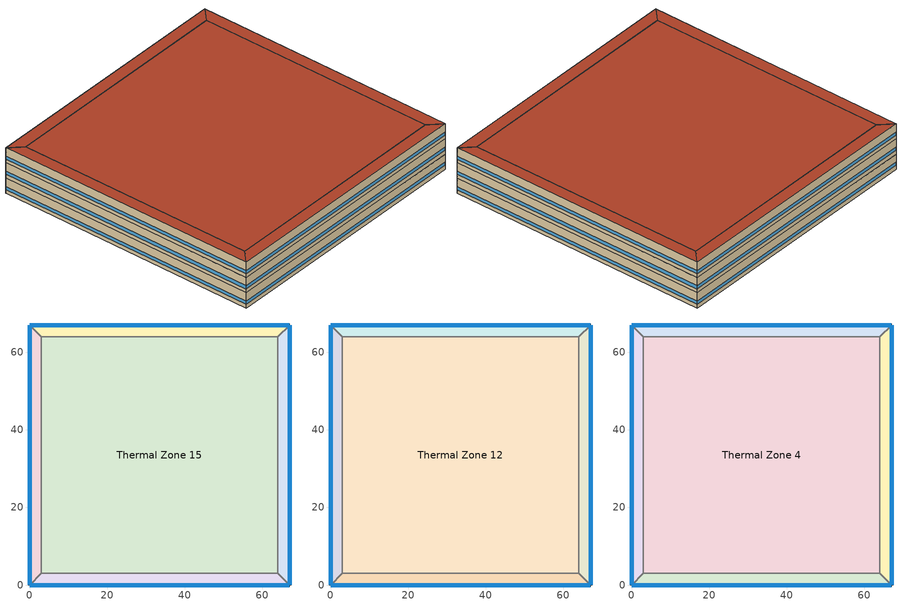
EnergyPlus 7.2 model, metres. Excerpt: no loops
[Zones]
Thermal Zone 15
 floor ground (000_ExtSlabCarpet_4in_ClimateZone 1-8): 3,3 3,64.08 64.08,64.08 64.08,3 z0
 wall to Thermal Zone 8 (000_Interior Wall): 64.08,3 64.08,64.08 z0:4
 wall to Thermal Zone 11 (000_Interior Wall): 3,64.08 3,3 z0:4
 wall to Thermal Zone 9 (000_Interior Wall): 3,3 64.08,3 z0:4
 wall to Thermal Zone 2 (000_Interior Wall): 64.08,64.08 3,64.08 z0:4
Thermal Zone 8
 floor ground (000_ExtSlabCarpet_4in_ClimateZone 1-8): 67.08,67.08 67.08,0 64.08,3 64.08,64.08 z0
 wall outside (ASHRAE_189.1-2009_ExtWall_SteelFrame_ClimateZone 4-8): 67.08,0 67.08,67.08 z0:4
 wall to Thermal Zone 9 (000_Interior Wall): 64.08,3 67.08,0 z0:4
 wall to Thermal Zone 2 (000_Interior Wall): 67.08,67.08 64.08,64.08 z0:4
 window (ASHRAE_189.1-2009_ExtWindow_ClimateZone 4-5): 67.08,0.03 67.08,67.06 z1:1.8
Thermal Zone 11
 floor ground (000_ExtSlabCarpet_4in_ClimateZone 1-8): 0,0 0,67.08 3,64.08 3,3 z0
 wall outside (ASHRAE_189.1-2009_ExtWall_SteelFrame_ClimateZone 4-8): 0,67.08 0,0 z0:4
 wall to Thermal Zone 2 (000_Interior Wall): 3,64.08 0,67.08 z0:4
 wall to Thermal Zone 9 (000_Interior Wall): 0,0 3,3 z0:4
 window (ASHRAE_189.1-2009_ExtWindow_ClimateZone 4-5): 0,67.06 0,0.03 z1:1.8
Thermal Zone 9
 floor ground (000_ExtSlabCarpet_4in_ClimateZone 1-8): 67.08,0 0,0 3,3 64.08,3 z0
 wall outside (ASHRAE_189.1-2009_ExtWall_SteelFrame_ClimateZone 4-8): 0,0 67.08,0 z0:4
 window (ASHRAE_189.1-2009_ExtWindow_ClimateZone 4-5): 0.03,0 67.06,0 z1:1.8
Thermal Zone 2
 floor ground (000_ExtSlabCarpet_4in_ClimateZone 1-8): 0,67.08 67.08,67.08 64.08,64.08 3,64.08 z0
 wall outside (ASHRAE_189.1-2009_ExtWall_SteelFrame_ClimateZone 4-8): 67.08,67.08 0,67.08 z0:4
 window (ASHRAE_189.1-2009_ExtWindow_ClimateZone 4-5): 67.06,67.08 0.03,67.08 z1:1.8
Thermal Zone 5
 floor to Thermal Zone 2 (000_Interior Floor): 0,67.08 67.08,67.08 64.08,64.08 3,64.08 z4
 wall outside (ASHRAE_189.1-2009_ExtWall_SteelFrame_ClimateZone 4-8): 67.08,67.08 0,67.08 z4:8
 wall to Thermal Zone 6 (000_Interior Wall): 64.08,64.08 67.08,67.08 z4:8
 wall to Thermal Zone 3 (000_Interior Wall): 0,67.08 3,64.08 z4:8
 wall to Thermal Zone 12 (000_Interior Wall): 3,64.08 64.08,64.08 z4:8
 window (ASHRAE_189.1-2009_ExtWindow_ClimateZone 4-5): 67.06,67.08 0.03,67.08 z5:5.8
Thermal Zone 6
 floor to Thermal Zone 8 (000_Interior Floor): 67.08,67.08 67.08,0 64.08,3 64.08,64.08 z4
 wall outside (ASHRAE_189.1-2009_ExtWall_SteelFrame_ClimateZone 4-8): 67.08,0 67.08,67.08 z4:8
 wall to Thermal Zone 12 (000_Interior Wall): 64.08,64.08 64.08,3 z4:8
 wall to Thermal Zone 7 (000_Interior Wall): 64.08,3 67.08,0 z4:8
 window (ASHRAE_189.1-2009_ExtWindow_ClimateZone 4-5): 67.08,0.03 67.08,67.06 z5:5.8
Thermal Zone 7
 floor to Thermal Zone 9 (000_Interior Floor): 67.08,0 0,0 3,3 64.08,3 z4
 wall outside (ASHRAE_189.1-2009_ExtWall_SteelFrame_ClimateZone 4-8): 0,0 67.08,0 z4:8
 wall to Thermal Zone 3 (000_Interior Wall): 3,3 0,0 z4:8
 wall to Thermal Zone 12 (000_Interior Wall): 64.08,3 3,3 z4:8
 window (ASHRAE_189.1-2009_ExtWindow_ClimateZone 4-5): 0.03,0 67.06,0 z5:5.8
Thermal Zone 3
 floor to Thermal Zone 11 (000_Interior Floor): 0,0 0,67.08 3,64.08 3,3 z4
 wall outside (ASHRAE_189.1-2009_ExtWall_SteelFrame_ClimateZone 4-8): 0,67.08 0,0 z4:8
 wall to Thermal Zone 12 (000_Interior Wall): 3,3 3,64.08 z4:8
 window (ASHRAE_189.1-2009_ExtWindow_ClimateZone 4-5): 0,67.06 0,0.03 z5:5.8
Thermal Zone 12
 floor to Thermal Zone 15 (000_Interior Floor): 3,3 3,64.08 64.08,64.08 64.08,3 z4
Thermal Zone 13
 floor to Thermal Zone 7 (000_Interior Floor): 67.08,0 0,0 3,3 64.08,3 z8
 wall outside (ASHRAE_189.1-2009_ExtWall_SteelFrame_ClimateZone 4-8): 0,0 67.08,0 z8:12
 wall to Thermal Zone 4 (000_Interior Wall): 64.08,3 3,3 z8:12
 wall to Thermal Zone 1 (000_Interior Wall): 67.08,0 64.08,3 z8:12
 wall to Thermal Zone 10 (000_Interior Wall): 3,3 0,0 z8:12
 window (ASHRAE_189.1-2009_ExtWindow_ClimateZone 4-5): 0.03,0 67.06,0 z9:9.8
 roof outside (ASHRAE_189.1-2009_ExtRoof_IEAD_ClimateZone 2-5): 64.08,3 3,3 0,0 67.08,0 z12
Thermal Zone 14
 floor to Thermal Zone 5 (000_Interior Floor): 0,67.08 67.08,67.08 64.08,64.08 3,64.08 z8
 wall outside (ASHRAE_189.1-2009_ExtWall_SteelFrame_ClimateZone 4-8): 67.08,67.08 0,67.08 z8:12
 wall to Thermal Zone 4 (000_Interior Wall): 3,64.08 64.08,64.08 z8:12
 wall to Thermal Zone 1 (000_Interior Wall): 64.08,64.08 67.08,67.08 z8:12
 wall to Thermal Zone 10 (000_Interior Wall): 0,67.08 3,64.08 z8:12
 window (ASHRAE_189.1-2009_ExtWindow_ClimateZone 4-5): 67.06,67.08 0.03,67.08 z9:9.8
 roof outside (ASHRAE_189.1-2009_ExtRoof_IEAD_ClimateZone 2-5): 3,64.08 64.08,64.08 67.08,67.08 0,67.08 z12
Thermal Zone 4
 floor to Thermal Zone 12 (000_Interior Floor): 3,3 3,64.08 64.08,64.08 64.08,3 z8
 wall to Thermal Zone 10 (000_Interior Wall): 3,64.08 3,3 z8:12
 wall to Thermal Zone 1 (000_Interior Wall): 64.08,3 64.08,64.08 z8:12
 roof outside (ASHRAE_189.1-2009_ExtRoof_IEAD_ClimateZone 2-5): 64.08,3 64.08,64.08 3,64.08 3,3 z12
Thermal Zone 10
 floor to Thermal Zone 3 (000_Interior Floor): 0,0 0,67.08 3,64.08 3,3 z8
 wall outside (ASHRAE_189.1-2009_ExtWall_SteelFrame_ClimateZone 4-8): 0,67.08 0,0 z8:12
 window (ASHRAE_189.1-2009_ExtWindow_ClimateZone 4-5): 0,67.06 0,0.03 z9:9.8
 roof outside (ASHRAE_189.1-2009_ExtRoof_IEAD_ClimateZone 2-5): 3,3 3,64.08 0,67.08 0,0 z12
Thermal Zone 1
 floor to Thermal Zone 6 (000_Interior Floor): 67.08,67.08 67.08,0 64.08,3 64.08,64.08 z8
 wall outside (ASHRAE_189.1-2009_ExtWall_SteelFrame_ClimateZone 4-8): 67.08,0 67.08,67.08 z8:12
 window (ASHRAE_189.1-2009_ExtWindow_ClimateZone 4-5): 67.08,0.03 67.08,67.06 z9:9.8
 roof outside (ASHRAE_189.1-2009_ExtRoof_IEAD_ClimateZone 2-5): 64.08,64.08 64.08,3 67.08,0 67.08,67.08 z12
[Site:Location]
Philadelphia International Ap_PA_USA Design_Conditions: Latitude {deg}=39.87; Longitude {deg}=-75.23; Time Zone {hr}=-5; Elevation {m}=2
[SizingPeriod:DesignDay] Day of Month=21; Dry-Bulb Temperature Range Modifier Type=DefaultMultipliers; Humidity Condition Type=Wetbulb; Barometric Pressure {Pa}=101301; Rain Indicator=No; Snow Indicator=No; Daylight Saving Time Indicator=No
Name | Month | Day Type | Maximum Dry-Bulb Temperature {C} | Daily Dry-Bulb Temperature Range {deltaC} | Wetbulb or DewPoint at Maximum Dry-Bulb {C} | Wind Speed {m/s} | Wind Direction {deg} | Solar Model Indicator | ASHRAE Clear Sky Optical Depth for Beam Irradiance (taub) | ASHRAE Clear Sky Optical Depth for Diffuse Irradiance (taud) | Sky Clearness
Philadelphia International Ap Ann Clg 2% Condns WB=>MDB | 7 | SummerDesignDay | 28.8 | 9.4 | 24.3 | 5 | 240 | ASHRAETau | 0.55 | 1.776
Philadelphia International Ap Ann Clg .4% Condns WB=>MDB | 7 | SummerDesignDay | 31.4 | 9.4 | 25.7 | 5 | 240 | ASHRAETau | 0.55 | 1.776
Philadelphia International Ap Ann Htg 99.6% Condns DB | 1 | WinterDesignDay | -10.8 | 0 | -10.8 | 5.2 | 290 | ASHRAEClearSky |  |  | 0
Philadelphia International Ap Ann Clg 2% Condns DB=>MWB | 7 | SummerDesignDay | 31.1 | 9.4 | 22.8 | 5 | 240 | ASHRAETau | 0.55 | 1.776
[Building]
Building 1
[Material] Thermal Absorptance=0.9
Name | Roughness | Thickness {m} | Conductivity {W/m-K} | Density {kg/m3} | Specific Heat {J/kg-K} | Solar Absorptance | Visible Absorptance
Wall Insulation [39] | MediumRough | 0.1184 | 0.045 | 265 | 836.8 | 0.7 | 0.7
1/2IN Gypsum | Smooth | 0.0127 | 0.16 | 784.9 | 830 | 0.92 | 0.92
Roof Membrane | VeryRough | 0.0095 | 0.16 | 1121.29 | 1460 | 0.7 | 0.7
000_G01a 19mm gypsum board | MediumSmooth | 0.019 | 0.16 | 800 | 1090 | 0.7 | 0.7
Metal Decking | MediumSmooth | 0.0015 | 45.006 | 7680 | 418.4 | 0.7 | 0.3
000_F16 Acoustic tile | MediumSmooth | 0.0191 | 0.06 | 368 | 590 | 0.7 | 0.7
000_M11 100mm lightweight concrete | MediumRough | 0.1016 | 0.53 | 1280 | 840 | 0.7 | 0.7
Roof Insulation [21] | MediumRough | 0.2105 | 0.049 | 265 | 836.8 | 0.7 | 0.7
MAT-CC05 4 HW CONCRETE | Rough | 0.1016 | 1.311 | 2240 | 836.8 | 0.7 | 0.7
[Material:AirGap]
Name | Thermal Resistance {m2-K/W}
000_F05 Ceiling air space resistance | 0.18
000_F04 Wall air space resistance | 0.15
[Material:NoMass] Thermal Absorptance=0.9; Solar Absorptance=0.7
Name | Roughness | Thermal Resistance {m2-K/W} | Visible Absorptance
MAT-SHEATH | Rough | 0.3626 | 0.7
CP02 CARPET PAD | VeryRough | 0.2165 | 0.8
[WindowMaterial:Glazing]
Theoretical Glass [207]: Optical Data Type=SpectralAverage; Thickness {m}=0.003; Solar Transmittance at Normal Incidence=0.3311; Front Side Solar Reflectance at Normal Incidence=0.6189; Back Side Solar Reflectance at Normal Incidence=0.6189; Visible Transmittance at Normal Incidence=0.44; Front Side Visible Reflectance at Normal Incidence=0.51; Back Side Visible Reflectance at Normal Incidence=0.51; Infrared Transmittance at Normal Incidence=0; Front Side Infrared Hemispherical Emissivity=0.9; Back Side Infrared Hemispherical Emissivity=0.9; Conductivity {W/m-K}=0.0133; Dirt Correction Factor for Solar and Visible Transmittance=1; Solar Diffusing=No
[Construction]
000_Interior Wall: 000_G01a 19mm gypsum board, 000_F04 Wall air space resistance, 000_G01a 19mm gypsum board
ASHRAE_189.1-2009_ExtRoof_IEAD_ClimateZone 2-5: Roof Membrane, Roof Insulation [21], Metal Decking
000_Interior Floor: 000_F16 Acoustic tile, 000_F05 Ceiling air space resistance, 000_M11 100mm lightweight concrete
ASHRAE_189.1-2009_ExtWall_SteelFrame_ClimateZone 4-8: MAT-SHEATH, Wall Insulation [39], 1/2IN Gypsum
ASHRAE_189.1-2009_ExtWindow_ClimateZone 4-5: Theoretical Glass [207]
000_ExtSlabCarpet_4in_ClimateZone 1-8: MAT-CC05 4 HW CONCRETE, CP02 CARPET PAD
[AvailabilityManager:Scheduled]
Name | Schedule
AvailabilityManager:Scheduled {e02252d2-b8e4-4867-969e-338c7506c0e3} | Schedule:Compact {5912ae5f-c6a9-4091-b372-0bdeb6bfb688}
AvailabilityManager:Scheduled {93766092-3ce3-4861-b99d-3c21dc7f90ab} | Schedule:Compact {3e4ec7d2-7ce2-4578-ab7b-0e760f15e648}
[Zone]
Thermal Zone 5; Thermal Zone 6; Thermal Zone 13; Thermal Zone 15; Thermal Zone 14; Thermal Zone 8; Thermal Zone 4; Thermal Zone 7; Thermal Zone 11; Thermal Zone 9; Thermal Zone 10; Thermal Zone 1; Thermal Zone 3; Thermal Zone 12; Thermal Zone 2
[Schedule:Compact]
Schedule:Compact {5912ae5f-c6a9-4091-b372-0bdeb6bfb688}; Schedule:Compact {3e4ec7d2-7ce2-4578-ab7b-0e760f15e648}: Through: 12/31, For: AllDays, Until: 24:00, 1
